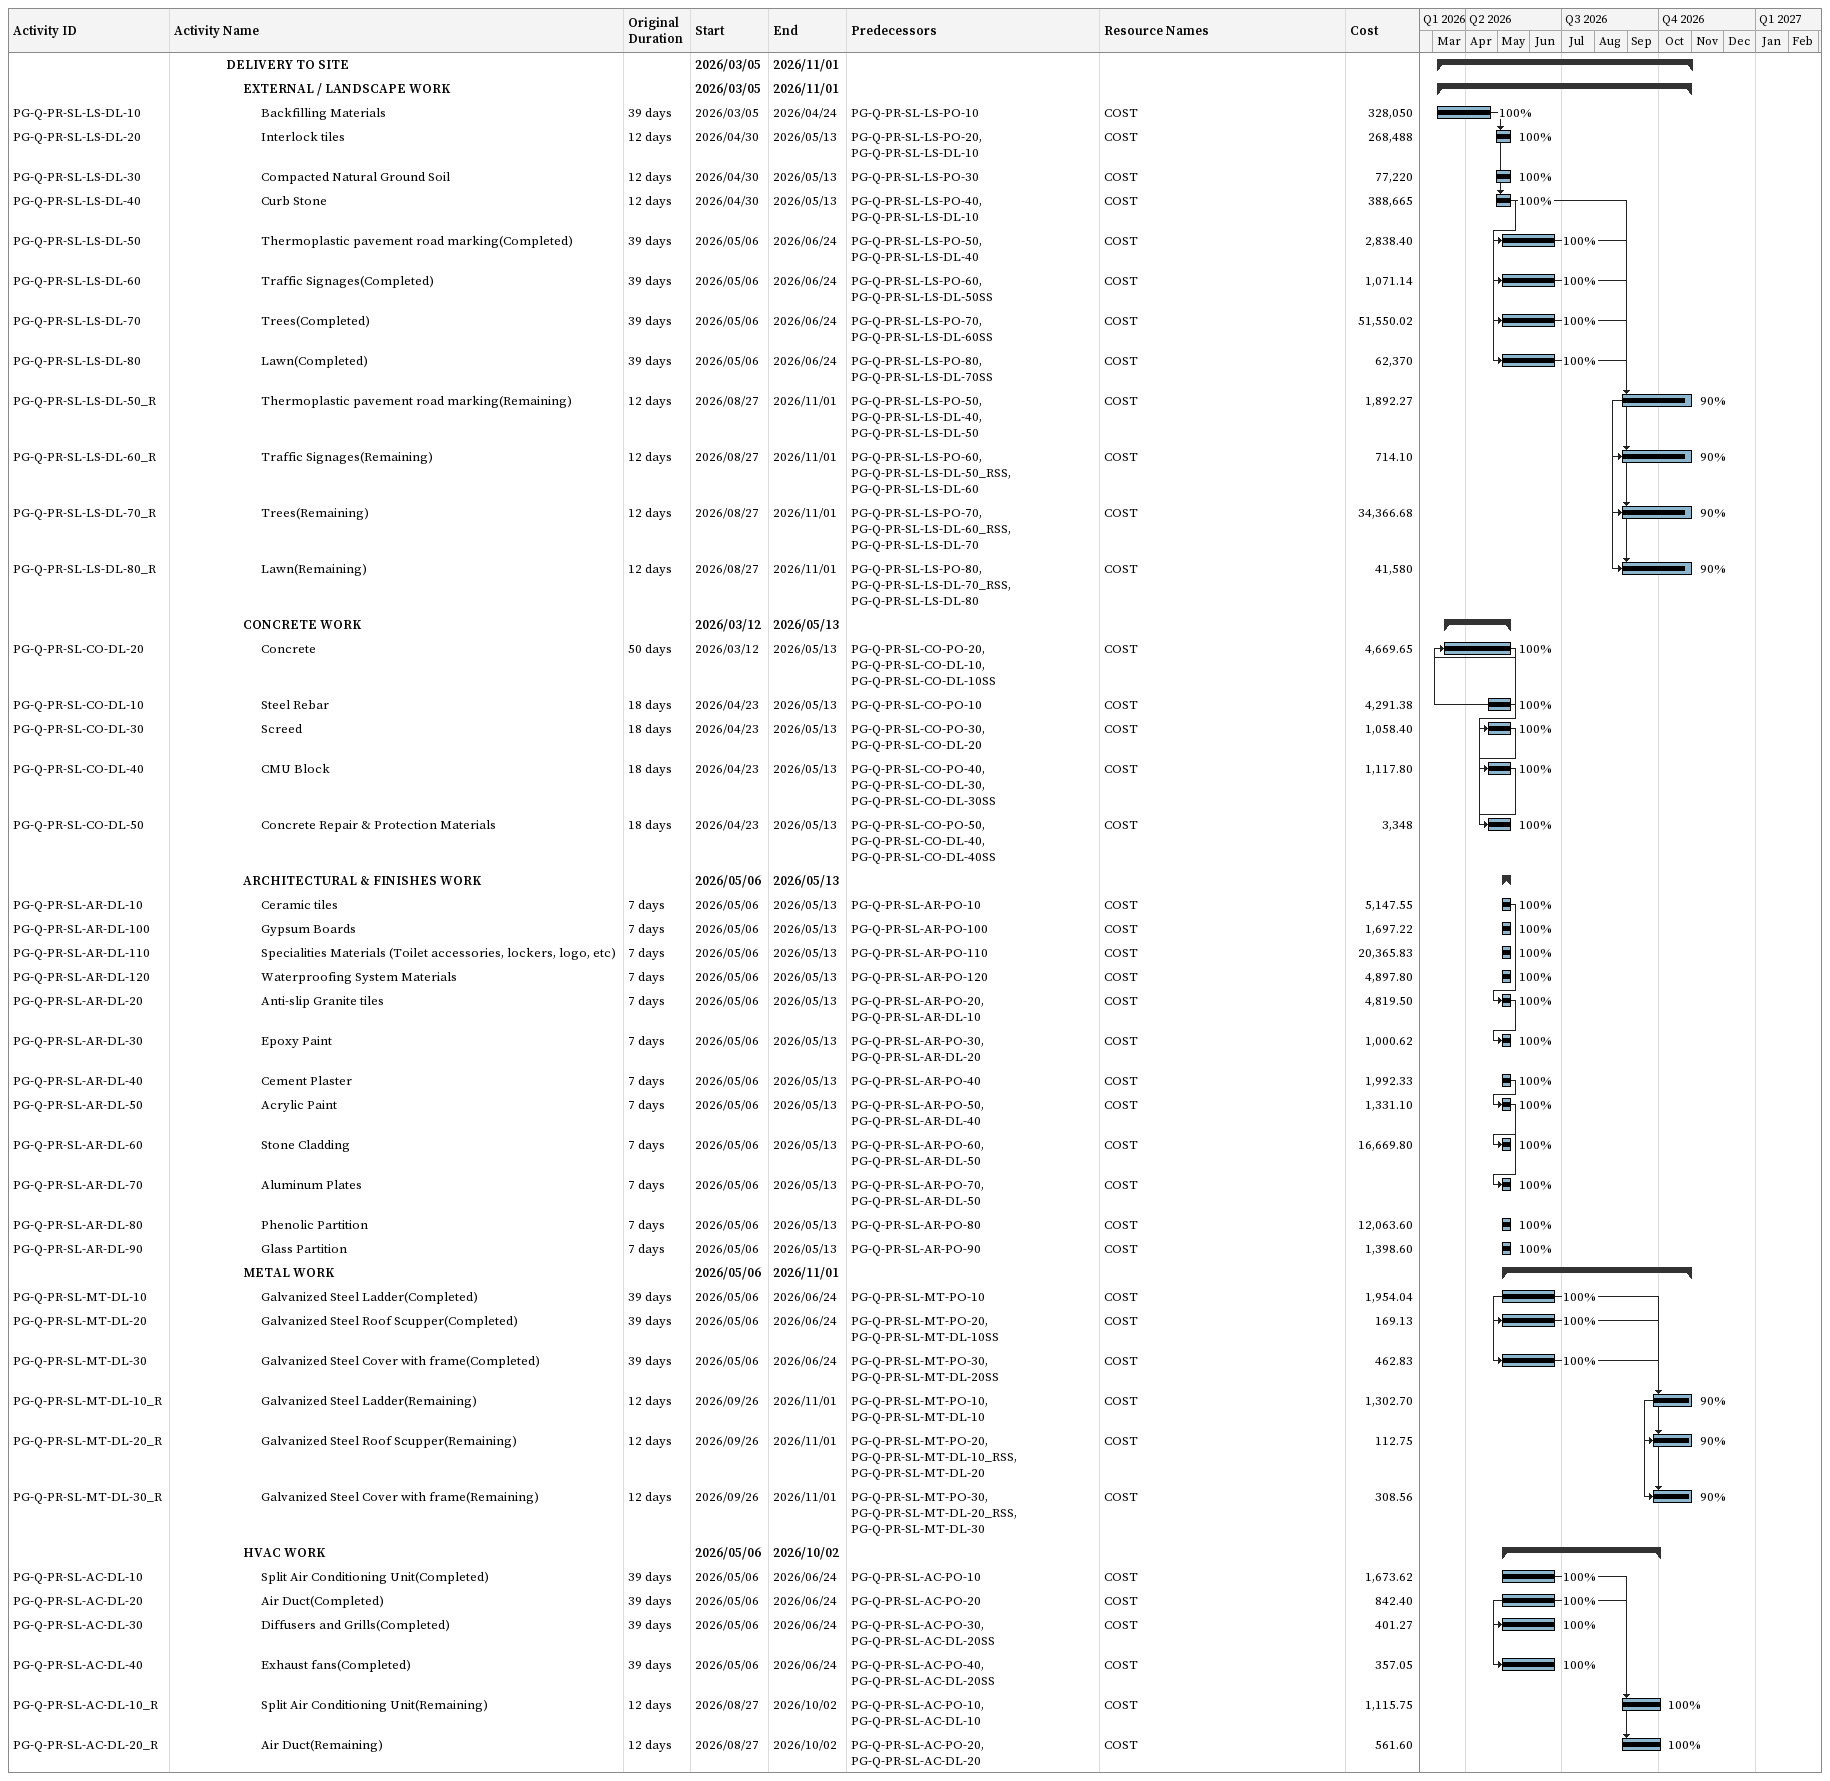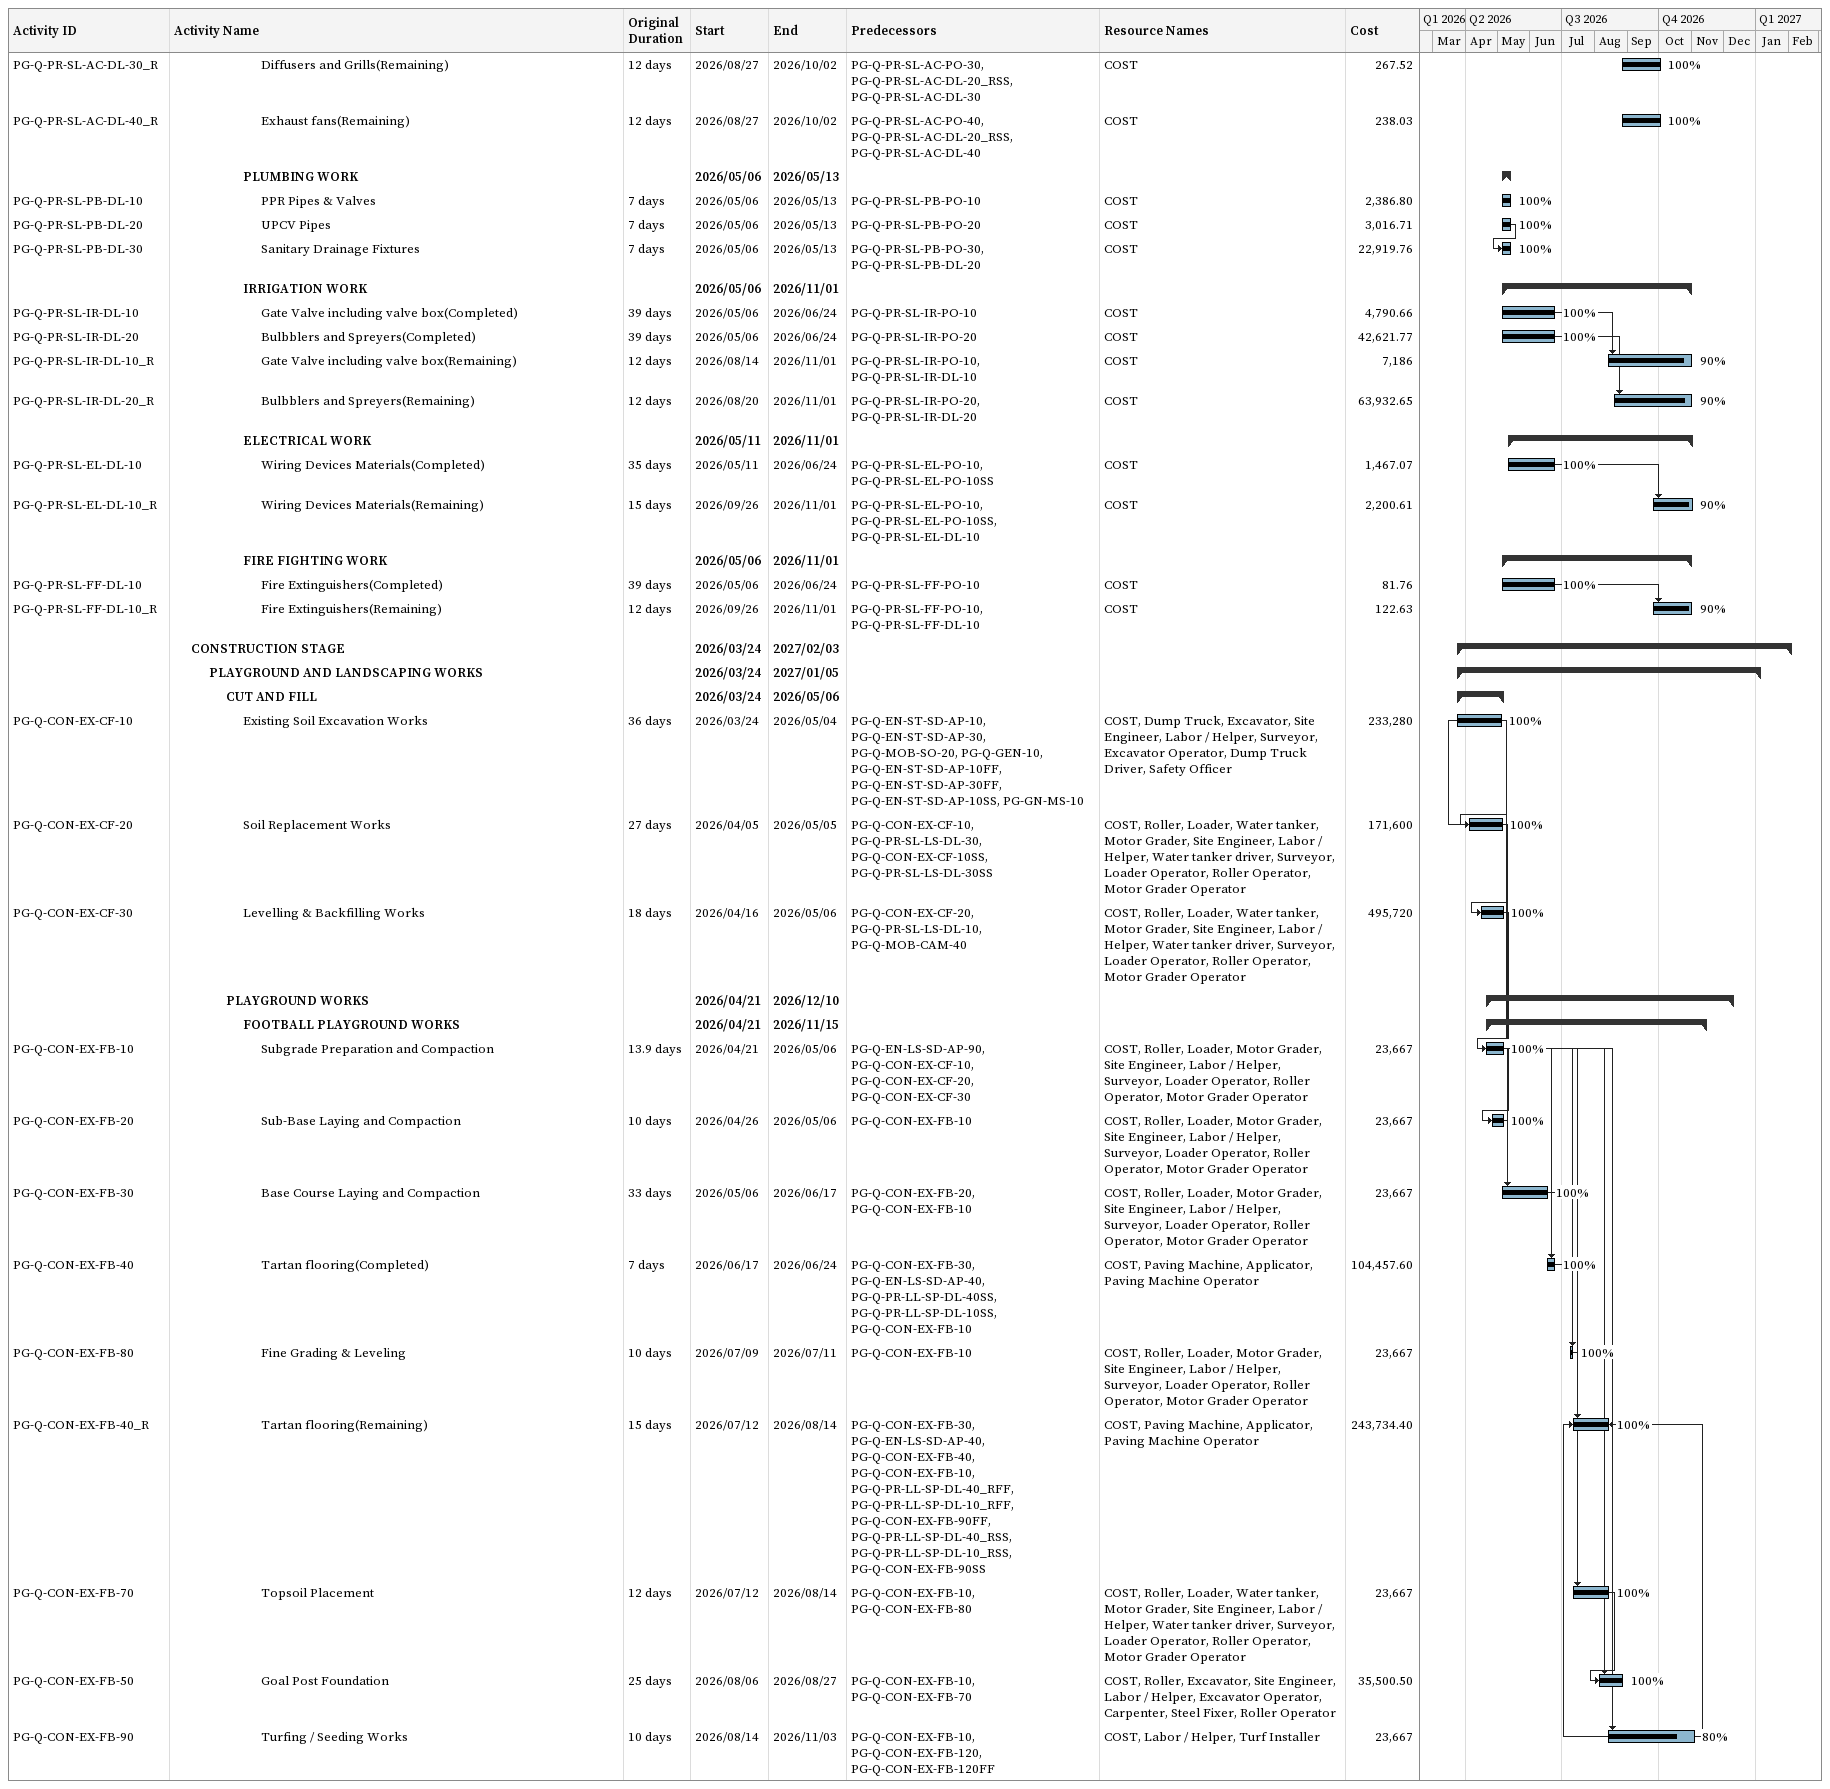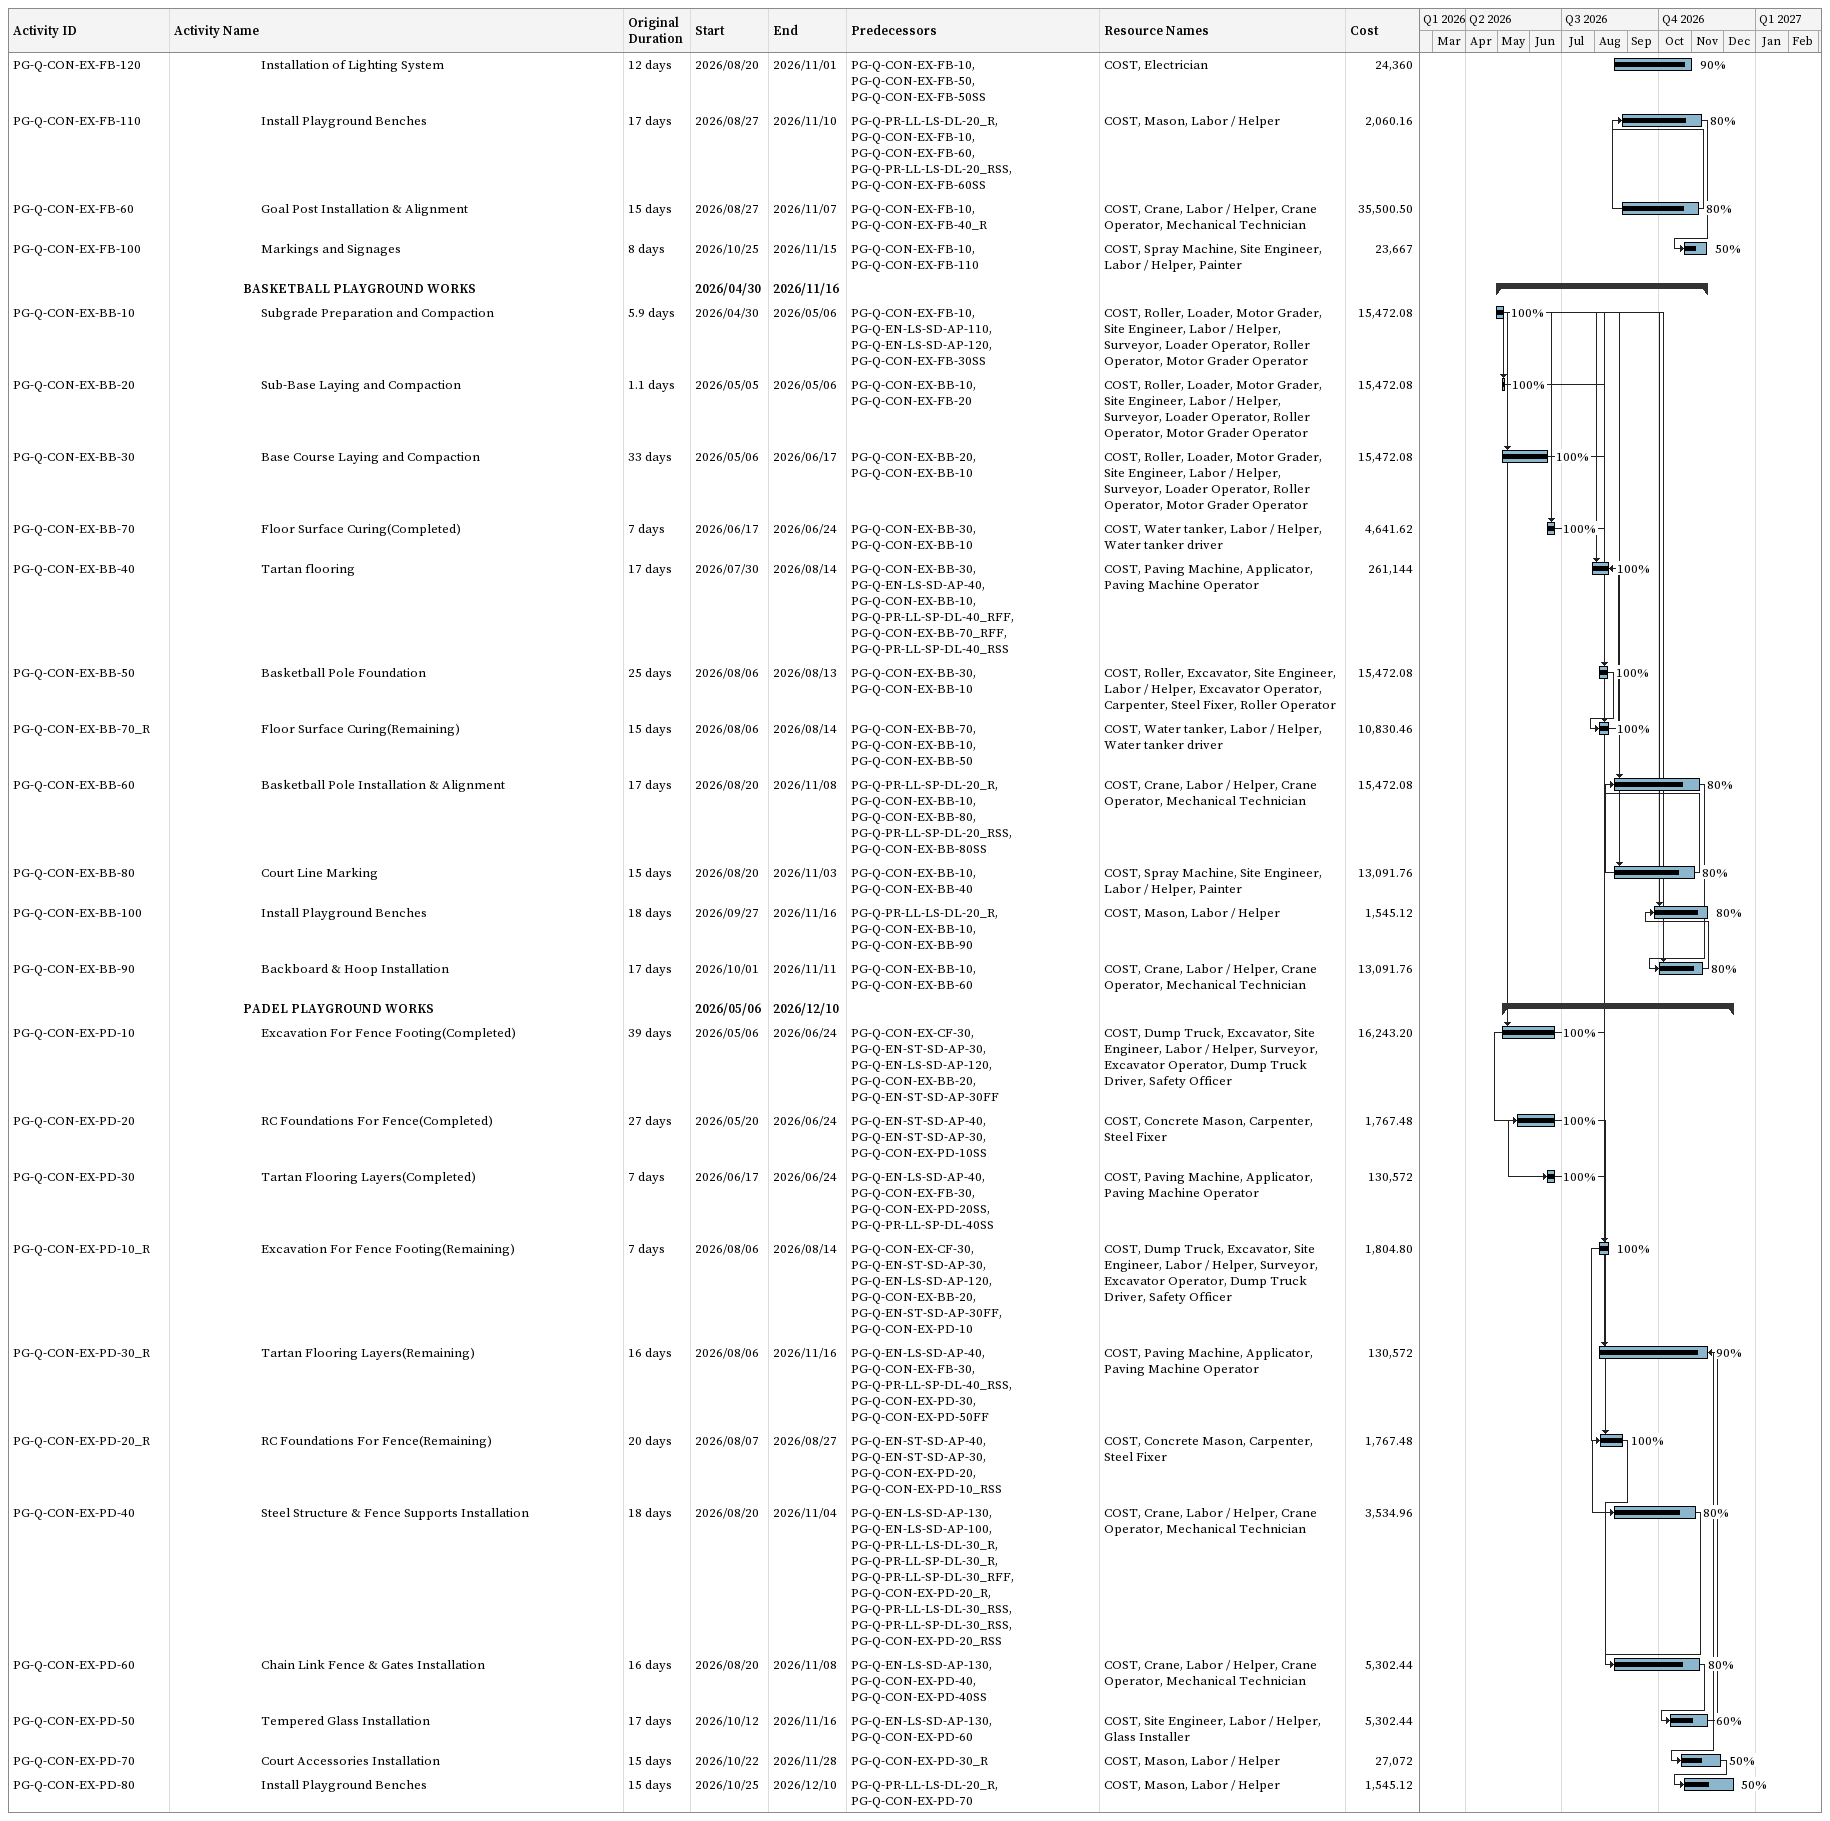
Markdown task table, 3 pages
| ID | Level | Task | Original duration | Start | Finish | Predecessors | Resources | % complete | Cost |
|---|---|---|---|---|---|---|---|---|---|
|  | 4 | **DELIVERY TO SITE** |  | 2026-03-05 | 2026-11-01 |  |  |  |  |
|  | 5 | **EXTERNAL / LANDSCAPE WORK** |  | 2026-03-05 | 2026-11-01 |  |  |  |  |
| PG-Q-PR-SL-LS-DL-10 | 6 | Backfilling Materials | 39d | 2026-03-05 | 2026-04-24 | PG-Q-PR-SL-LS-PO-10 | COST | 100 | 328050 |
| PG-Q-PR-SL-LS-DL-20 | 6 | Interlock tiles | 12d | 2026-04-30 | 2026-05-13 | PG-Q-PR-SL-LS-PO-20, PG-Q-PR-SL-LS-DL-10 | COST | 100 | 268488 |
| PG-Q-PR-SL-LS-DL-30 | 6 | Compacted Natural Ground Soil | 12d | 2026-04-30 | 2026-05-13 | PG-Q-PR-SL-LS-PO-30 | COST | 100 | 77220 |
| PG-Q-PR-SL-LS-DL-40 | 6 | Curb Stone | 12d | 2026-04-30 | 2026-05-13 | PG-Q-PR-SL-LS-PO-40, PG-Q-PR-SL-LS-DL-10 | COST | 100 | 388665 |
| PG-Q-PR-SL-LS-DL-50 | 6 | Thermoplastic pavement road marking(Completed) | 39d | 2026-05-06 | 2026-06-24 | PG-Q-PR-SL-LS-PO-50, PG-Q-PR-SL-LS-DL-40 | COST | 100 | 2838.40 |
| PG-Q-PR-SL-LS-DL-60 | 6 | Traffic Signages(Completed) | 39d | 2026-05-06 | 2026-06-24 | PG-Q-PR-SL-LS-PO-60, PG-Q-PR-SL-LS-DL-50SS | COST | 100 | 1071.14 |
| PG-Q-PR-SL-LS-DL-70 | 6 | Trees(Completed) | 39d | 2026-05-06 | 2026-06-24 | PG-Q-PR-SL-LS-PO-70, PG-Q-PR-SL-LS-DL-60SS | COST | 100 | 51550.02 |
| PG-Q-PR-SL-LS-DL-80 | 6 | Lawn(Completed) | 39d | 2026-05-06 | 2026-06-24 | PG-Q-PR-SL-LS-PO-80, PG-Q-PR-SL-LS-DL-70SS | COST | 100 | 62370 |
| PG-Q-PR-SL-LS-DL-50_R | 6 | Thermoplastic pavement road marking(Remaining) | 12d | 2026-08-27 | 2026-11-01 | PG-Q-PR-SL-LS-PO-50, PG-Q-PR-SL-LS-DL-40, PG-Q-PR-SL-LS-DL-50 | COST | 90 | 1892.27 |
| PG-Q-PR-SL-LS-DL-60_R | 6 | Traffic Signages(Remaining) | 12d | 2026-08-27 | 2026-11-01 | PG-Q-PR-SL-LS-PO-60, PG-Q-PR-SL-LS-DL-50_RSS, PG-Q-PR-SL-LS-DL-60 | COST | 90 | 714.10 |
| PG-Q-PR-SL-LS-DL-70_R | 6 | Trees(Remaining) | 12d | 2026-08-27 | 2026-11-01 | PG-Q-PR-SL-LS-PO-70, PG-Q-PR-SL-LS-DL-60_RSS, PG-Q-PR-SL-LS-DL-70 | COST | 90 | 34366.68 |
| PG-Q-PR-SL-LS-DL-80_R | 6 | Lawn(Remaining) | 12d | 2026-08-27 | 2026-11-01 | PG-Q-PR-SL-LS-PO-80, PG-Q-PR-SL-LS-DL-70_RSS, PG-Q-PR-SL-LS-DL-80 | COST | 90 | 41580 |
|  | 5 | **CONCRETE WORK** |  | 2026-03-12 | 2026-05-13 |  |  |  |  |
| PG-Q-PR-SL-CO-DL-20 | 6 | Concrete | 50d | 2026-03-12 | 2026-05-13 | PG-Q-PR-SL-CO-PO-20, PG-Q-PR-SL-CO-DL-10, PG-Q-PR-SL-CO-DL-10SS | COST | 100 | 4669.65 |
| PG-Q-PR-SL-CO-DL-10 | 6 | Steel Rebar | 18d | 2026-04-23 | 2026-05-13 | PG-Q-PR-SL-CO-PO-10 | COST | 100 | 4291.38 |
| PG-Q-PR-SL-CO-DL-30 | 6 | Screed | 18d | 2026-04-23 | 2026-05-13 | PG-Q-PR-SL-CO-PO-30, PG-Q-PR-SL-CO-DL-20 | COST | 100 | 1058.40 |
| PG-Q-PR-SL-CO-DL-40 | 6 | CMU Block | 18d | 2026-04-23 | 2026-05-13 | PG-Q-PR-SL-CO-PO-40, PG-Q-PR-SL-CO-DL-30, PG-Q-PR-SL-CO-DL-30SS | COST | 100 | 1117.80 |
| PG-Q-PR-SL-CO-DL-50 | 6 | Concrete Repair & Protection Materials | 18d | 2026-04-23 | 2026-05-13 | PG-Q-PR-SL-CO-PO-50, PG-Q-PR-SL-CO-DL-40, PG-Q-PR-SL-CO-DL-40SS | COST | 100 | 3348 |
|  | 5 | **ARCHITECTURAL & FINISHES WORK** |  | 2026-05-06 | 2026-05-13 |  |  |  |  |
| PG-Q-PR-SL-AR-DL-10 | 6 | Ceramic tiles | 7d | 2026-05-06 | 2026-05-13 | PG-Q-PR-SL-AR-PO-10 | COST | 100 | 5147.55 |
| PG-Q-PR-SL-AR-DL-100 | 6 | Gypsum Boards | 7d | 2026-05-06 | 2026-05-13 | PG-Q-PR-SL-AR-PO-100 | COST | 100 | 1697.22 |
| PG-Q-PR-SL-AR-DL-110 | 6 | Specialities Materials (Toilet accessories, lockers, logo, etc) | 7d | 2026-05-06 | 2026-05-13 | PG-Q-PR-SL-AR-PO-110 | COST | 100 | 20365.83 |
| PG-Q-PR-SL-AR-DL-120 | 6 | Waterproofing System Materials | 7d | 2026-05-06 | 2026-05-13 | PG-Q-PR-SL-AR-PO-120 | COST | 100 | 4897.80 |
| PG-Q-PR-SL-AR-DL-20 | 6 | Anti-slip Granite tiles | 7d | 2026-05-06 | 2026-05-13 | PG-Q-PR-SL-AR-PO-20, PG-Q-PR-SL-AR-DL-10 | COST | 100 | 4819.50 |
| PG-Q-PR-SL-AR-DL-30 | 6 | Epoxy Paint | 7d | 2026-05-06 | 2026-05-13 | PG-Q-PR-SL-AR-PO-30, PG-Q-PR-SL-AR-DL-20 | COST | 100 | 1000.62 |
| PG-Q-PR-SL-AR-DL-40 | 6 | Cement Plaster | 7d | 2026-05-06 | 2026-05-13 | PG-Q-PR-SL-AR-PO-40 | COST | 100 | 1992.33 |
| PG-Q-PR-SL-AR-DL-50 | 6 | Acrylic Paint | 7d | 2026-05-06 | 2026-05-13 | PG-Q-PR-SL-AR-PO-50, PG-Q-PR-SL-AR-DL-40 | COST | 100 | 1331.10 |
| PG-Q-PR-SL-AR-DL-60 | 6 | Stone Cladding | 7d | 2026-05-06 | 2026-05-13 | PG-Q-PR-SL-AR-PO-60, PG-Q-PR-SL-AR-DL-50 | COST | 100 | 16669.80 |
| PG-Q-PR-SL-AR-DL-70 | 6 | Aluminum Plates | 7d | 2026-05-06 | 2026-05-13 | PG-Q-PR-SL-AR-PO-70, PG-Q-PR-SL-AR-DL-50 | COST | 100 |  |
| PG-Q-PR-SL-AR-DL-80 | 6 | Phenolic Partition | 7d | 2026-05-06 | 2026-05-13 | PG-Q-PR-SL-AR-PO-80 | COST | 100 | 12063.60 |
| PG-Q-PR-SL-AR-DL-90 | 6 | Glass Partition | 7d | 2026-05-06 | 2026-05-13 | PG-Q-PR-SL-AR-PO-90 | COST | 100 | 1398.60 |
|  | 5 | **METAL WORK** |  | 2026-05-06 | 2026-11-01 |  |  |  |  |
| PG-Q-PR-SL-MT-DL-10 | 6 | Galvanized Steel Ladder(Completed) | 39d | 2026-05-06 | 2026-06-24 | PG-Q-PR-SL-MT-PO-10 | COST | 100 | 1954.04 |
| PG-Q-PR-SL-MT-DL-20 | 6 | Galvanized Steel Roof Scupper(Completed) | 39d | 2026-05-06 | 2026-06-24 | PG-Q-PR-SL-MT-PO-20, PG-Q-PR-SL-MT-DL-10SS | COST | 100 | 169.13 |
| PG-Q-PR-SL-MT-DL-30 | 6 | Galvanized Steel Cover with frame(Completed) | 39d | 2026-05-06 | 2026-06-24 | PG-Q-PR-SL-MT-PO-30, PG-Q-PR-SL-MT-DL-20SS | COST | 100 | 462.83 |
| PG-Q-PR-SL-MT-DL-10_R | 6 | Galvanized Steel Ladder(Remaining) | 12d | 2026-09-26 | 2026-11-01 | PG-Q-PR-SL-MT-PO-10, PG-Q-PR-SL-MT-DL-10 | COST | 90 | 1302.70 |
| PG-Q-PR-SL-MT-DL-20_R | 6 | Galvanized Steel Roof Scupper(Remaining) | 12d | 2026-09-26 | 2026-11-01 | PG-Q-PR-SL-MT-PO-20, PG-Q-PR-SL-MT-DL-10_RSS, PG-Q-PR-SL-MT-DL-20 | COST | 90 | 112.75 |
| PG-Q-PR-SL-MT-DL-30_R | 6 | Galvanized Steel Cover with frame(Remaining) | 12d | 2026-09-26 | 2026-11-01 | PG-Q-PR-SL-MT-PO-30, PG-Q-PR-SL-MT-DL-20_RSS, PG-Q-PR-SL-MT-DL-30 | COST | 90 | 308.56 |
|  | 5 | **HVAC WORK** |  | 2026-05-06 | 2026-10-02 |  |  |  |  |
| PG-Q-PR-SL-AC-DL-10 | 6 | Split Air Conditioning Unit(Completed) | 39d | 2026-05-06 | 2026-06-24 | PG-Q-PR-SL-AC-PO-10 | COST | 100 | 1673.62 |
| PG-Q-PR-SL-AC-DL-20 | 6 | Air Duct(Completed) | 39d | 2026-05-06 | 2026-06-24 | PG-Q-PR-SL-AC-PO-20 | COST | 100 | 842.40 |
| PG-Q-PR-SL-AC-DL-30 | 6 | Diffusers and Grills(Completed) | 39d | 2026-05-06 | 2026-06-24 | PG-Q-PR-SL-AC-PO-30, PG-Q-PR-SL-AC-DL-20SS | COST | 100 | 401.27 |
| PG-Q-PR-SL-AC-DL-40 | 6 | Exhaust fans(Completed) | 39d | 2026-05-06 | 2026-06-24 | PG-Q-PR-SL-AC-PO-40, PG-Q-PR-SL-AC-DL-20SS | COST | 100 | 357.05 |
| PG-Q-PR-SL-AC-DL-10_R | 6 | Split Air Conditioning Unit(Remaining) | 12d | 2026-08-27 | 2026-10-02 | PG-Q-PR-SL-AC-PO-10, PG-Q-PR-SL-AC-DL-10 | COST | 100 | 1115.75 |
| PG-Q-PR-SL-AC-DL-20_R | 6 | Air Duct(Remaining) | 12d | 2026-08-27 | 2026-10-02 | PG-Q-PR-SL-AC-PO-20, PG-Q-PR-SL-AC-DL-20 | COST | 100 | 561.60 |
| PG-Q-PR-SL-AC-DL-30_R | 6 | Diffusers and Grills(Remaining) | 12d | 2026-08-27 | 2026-10-02 | PG-Q-PR-SL-AC-PO-30, PG-Q-PR-SL-AC-DL-20_RSS, PG-Q-PR-SL-AC-DL-30 | COST | 100 | 267.52 |
| PG-Q-PR-SL-AC-DL-40_R | 6 | Exhaust fans(Remaining) | 12d | 2026-08-27 | 2026-10-02 | PG-Q-PR-SL-AC-PO-40, PG-Q-PR-SL-AC-DL-20_RSS, PG-Q-PR-SL-AC-DL-40 | COST | 100 | 238.03 |
|  | 5 | **PLUMBING WORK** |  | 2026-05-06 | 2026-05-13 |  |  |  |  |
| PG-Q-PR-SL-PB-DL-10 | 6 | PPR Pipes & Valves | 7d | 2026-05-06 | 2026-05-13 | PG-Q-PR-SL-PB-PO-10 | COST | 100 | 2386.80 |
| PG-Q-PR-SL-PB-DL-20 | 6 | UPCV Pipes | 7d | 2026-05-06 | 2026-05-13 | PG-Q-PR-SL-PB-PO-20 | COST | 100 | 3016.71 |
| PG-Q-PR-SL-PB-DL-30 | 6 | Sanitary Drainage Fixtures | 7d | 2026-05-06 | 2026-05-13 | PG-Q-PR-SL-PB-PO-30, PG-Q-PR-SL-PB-DL-20 | COST | 100 | 22919.76 |
|  | 5 | **IRRIGATION WORK** |  | 2026-05-06 | 2026-11-01 |  |  |  |  |
| PG-Q-PR-SL-IR-DL-10 | 6 | Gate Valve including valve box(Completed) | 39d | 2026-05-06 | 2026-06-24 | PG-Q-PR-SL-IR-PO-10 | COST | 100 | 4790.66 |
| PG-Q-PR-SL-IR-DL-20 | 6 | Bulbblers and Spreyers(Completed) | 39d | 2026-05-06 | 2026-06-24 | PG-Q-PR-SL-IR-PO-20 | COST | 100 | 42621.77 |
| PG-Q-PR-SL-IR-DL-10_R | 6 | Gate Valve including valve box(Remaining) | 12d | 2026-08-14 | 2026-11-01 | PG-Q-PR-SL-IR-PO-10, PG-Q-PR-SL-IR-DL-10 | COST | 90 | 7186 |
| PG-Q-PR-SL-IR-DL-20_R | 6 | Bulbblers and Spreyers(Remaining) | 12d | 2026-08-20 | 2026-11-01 | PG-Q-PR-SL-IR-PO-20, PG-Q-PR-SL-IR-DL-20 | COST | 90 | 63932.65 |
|  | 5 | **ELECTRICAL WORK** |  | 2026-05-11 | 2026-11-01 |  |  |  |  |
| PG-Q-PR-SL-EL-DL-10 | 6 | Wiring Devices Materials(Completed) | 35d | 2026-05-11 | 2026-06-24 | PG-Q-PR-SL-EL-PO-10, PG-Q-PR-SL-EL-PO-10SS | COST | 100 | 1467.07 |
| PG-Q-PR-SL-EL-DL-10_R | 6 | Wiring Devices Materials(Remaining) | 15d | 2026-09-26 | 2026-11-01 | PG-Q-PR-SL-EL-PO-10, PG-Q-PR-SL-EL-PO-10SS, PG-Q-PR-SL-EL-DL-10 | COST | 90 | 2200.61 |
|  | 5 | **FIRE FIGHTING WORK** |  | 2026-05-06 | 2026-11-01 |  |  |  |  |
| PG-Q-PR-SL-FF-DL-10 | 6 | Fire Extinguishers(Completed) | 39d | 2026-05-06 | 2026-06-24 | PG-Q-PR-SL-FF-PO-10 | COST | 100 | 81.76 |
| PG-Q-PR-SL-FF-DL-10_R | 6 | Fire Extinguishers(Remaining) | 12d | 2026-09-26 | 2026-11-01 | PG-Q-PR-SL-FF-PO-10, PG-Q-PR-SL-FF-DL-10 | COST | 90 | 122.63 |
|  | 2 | **CONSTRUCTION STAGE** |  | 2026-03-24 | 2027-02-03 |  |  |  |  |
|  | 3 | **PLAYGROUND AND LANDSCAPING WORKS** |  | 2026-03-24 | 2027-01-05 |  |  |  |  |
|  | 4 | **CUT AND FILL** |  | 2026-03-24 | 2026-05-06 |  |  |  |  |
| PG-Q-CON-EX-CF-10 | 5 | Existing Soil Excavation Works | 36d | 2026-03-24 | 2026-05-04 | PG-Q-EN-ST-SD-AP-10, PG-Q-EN-ST-SD-AP-30, PG-Q-MOB-SO-20, PG-Q-GEN-10, PG-Q-EN-ST-SD-AP-10FF, PG-Q-EN-ST-SD-AP-30FF, PG-Q-EN-ST-SD-AP-10SS, PG-GN-MS-10 | COST, Dump Truck, Excavator, Site Engineer, Labor / Helper, Surveyor, Excavator Operator, Dump Truck Driver, Safety Officer | 100 | 233280 |
| PG-Q-CON-EX-CF-20 | 5 | Soil Replacement Works | 27d | 2026-04-05 | 2026-05-05 | PG-Q-CON-EX-CF-10, PG-Q-PR-SL-LS-DL-30, PG-Q-CON-EX-CF-10SS, PG-Q-PR-SL-LS-DL-30SS | COST, Roller, Loader, Water tanker, Motor Grader, Site Engineer, Labor / Helper, Water tanker driver, Surveyor, Loader Operator, Roller Operator, Motor Grader Operator | 100 | 171600 |
| PG-Q-CON-EX-CF-30 | 5 | Levelling & Backfilling Works | 18d | 2026-04-16 | 2026-05-06 | PG-Q-CON-EX-CF-20, PG-Q-PR-SL-LS-DL-10, PG-Q-MOB-CAM-40 | COST, Roller, Loader, Water tanker, Motor Grader, Site Engineer, Labor / Helper, Water tanker driver, Surveyor, Loader Operator, Roller Operator, Motor Grader Operator | 100 | 495720 |
|  | 4 | **PLAYGROUND WORKS** |  | 2026-04-21 | 2026-12-10 |  |  |  |  |
|  | 5 | **FOOTBALL PLAYGROUND WORKS** |  | 2026-04-21 | 2026-11-15 |  |  |  |  |
| PG-Q-CON-EX-FB-10 | 6 | Subgrade Preparation and Compaction | 13.9d | 2026-04-21 | 2026-05-06 | PG-Q-EN-LS-SD-AP-90, PG-Q-CON-EX-CF-10, PG-Q-CON-EX-CF-20, PG-Q-CON-EX-CF-30 | COST, Roller, Loader, Motor Grader, Site Engineer, Labor / Helper, Surveyor, Loader Operator, Roller Operator, Motor Grader Operator | 100 | 23667 |
| PG-Q-CON-EX-FB-20 | 6 | Sub-Base Laying and Compaction | 10d | 2026-04-26 | 2026-05-06 | PG-Q-CON-EX-FB-10 | COST, Roller, Loader, Motor Grader, Site Engineer, Labor / Helper, Surveyor, Loader Operator, Roller Operator, Motor Grader Operator | 100 | 23667 |
| PG-Q-CON-EX-FB-30 | 6 | Base Course Laying and Compaction | 33d | 2026-05-06 | 2026-06-17 | PG-Q-CON-EX-FB-20, PG-Q-CON-EX-FB-10 | COST, Roller, Loader, Motor Grader, Site Engineer, Labor / Helper, Surveyor, Loader Operator, Roller Operator, Motor Grader Operator | 100 | 23667 |
| PG-Q-CON-EX-FB-40 | 6 | Tartan flooring(Completed) | 7d | 2026-06-17 | 2026-06-24 | PG-Q-CON-EX-FB-30, PG-Q-EN-LS-SD-AP-40, PG-Q-PR-LL-SP-DL-40SS, PG-Q-PR-LL-SP-DL-10SS, PG-Q-CON-EX-FB-10 | COST, Paving Machine, Applicator, Paving Machine Operator | 100 | 104457.60 |
| PG-Q-CON-EX-FB-80 | 6 | Fine Grading & Leveling | 10d | 2026-07-09 | 2026-07-11 | PG-Q-CON-EX-FB-10 | COST, Roller, Loader, Motor Grader, Site Engineer, Labor / Helper, Surveyor, Loader Operator, Roller Operator, Motor Grader Operator | 100 | 23667 |
| PG-Q-CON-EX-FB-40_R | 6 | Tartan flooring(Remaining) | 15d | 2026-07-12 | 2026-08-14 | PG-Q-CON-EX-FB-30, PG-Q-EN-LS-SD-AP-40, PG-Q-CON-EX-FB-40, PG-Q-CON-EX-FB-10, PG-Q-PR-LL-SP-DL-40_RFF, PG-Q-PR-LL-SP-DL-10_RFF, PG-Q-CON-EX-FB-90FF, PG-Q-PR-LL-SP-DL-40_RSS, PG-Q-PR-LL-SP-DL-10_RSS, PG-Q-CON-EX-FB-90SS | COST, Paving Machine, Applicator, Paving Machine Operator | 100 | 243734.40 |
| PG-Q-CON-EX-FB-70 | 6 | Topsoil Placement | 12d | 2026-07-12 | 2026-08-14 | PG-Q-CON-EX-FB-10, PG-Q-CON-EX-FB-80 | COST, Roller, Loader, Water tanker, Motor Grader, Site Engineer, Labor / Helper, Water tanker driver, Surveyor, Loader Operator, Roller Operator, Motor Grader Operator | 100 | 23667 |
| PG-Q-CON-EX-FB-50 | 6 | Goal Post Foundation | 25d | 2026-08-06 | 2026-08-27 | PG-Q-CON-EX-FB-10, PG-Q-CON-EX-FB-70 | COST, Roller, Excavator, Site Engineer, Labor / Helper, Excavator Operator, Carpenter, Steel Fixer, Roller Operator | 100 | 35500.50 |
| PG-Q-CON-EX-FB-90 | 6 | Turfing / Seeding Works | 10d | 2026-08-14 | 2026-11-03 | PG-Q-CON-EX-FB-10, PG-Q-CON-EX-FB-120, PG-Q-CON-EX-FB-120FF | COST, Labor / Helper, Turf Installer | 80 | 23667 |
| PG-Q-CON-EX-FB-120 | 6 | Installation of Lighting System | 12d | 2026-08-20 | 2026-11-01 | PG-Q-CON-EX-FB-10, PG-Q-CON-EX-FB-50, PG-Q-CON-EX-FB-50SS | COST, Electrician | 90 | 24360 |
| PG-Q-CON-EX-FB-110 | 6 | Install Playground Benches | 17d | 2026-08-27 | 2026-11-10 | PG-Q-PR-LL-LS-DL-20_R, PG-Q-CON-EX-FB-10, PG-Q-CON-EX-FB-60, PG-Q-PR-LL-LS-DL-20_RSS, PG-Q-CON-EX-FB-60SS | COST, Mason, Labor / Helper | 80 | 2060.16 |
| PG-Q-CON-EX-FB-60 | 6 | Goal Post Installation & Alignment | 15d | 2026-08-27 | 2026-11-07 | PG-Q-CON-EX-FB-10, PG-Q-CON-EX-FB-40_R | COST, Crane, Labor / Helper, Crane Operator, Mechanical Technician | 80 | 35500.50 |
| PG-Q-CON-EX-FB-100 | 6 | Markings and Signages | 8d | 2026-10-25 | 2026-11-15 | PG-Q-CON-EX-FB-10, PG-Q-CON-EX-FB-110 | COST, Spray Machine, Site Engineer, Labor / Helper, Painter | 50 | 23667 |
|  | 5 | **BASKETBALL PLAYGROUND WORKS** |  | 2026-04-30 | 2026-11-16 |  |  |  |  |
| PG-Q-CON-EX-BB-10 | 6 | Subgrade Preparation and Compaction | 5.9d | 2026-04-30 | 2026-05-06 | PG-Q-CON-EX-FB-10, PG-Q-EN-LS-SD-AP-110, PG-Q-EN-LS-SD-AP-120, PG-Q-CON-EX-FB-30SS | COST, Roller, Loader, Motor Grader, Site Engineer, Labor / Helper, Surveyor, Loader Operator, Roller Operator, Motor Grader Operator | 100 | 15472.08 |
| PG-Q-CON-EX-BB-20 | 6 | Sub-Base Laying and Compaction | 1.1d | 2026-05-05 | 2026-05-06 | PG-Q-CON-EX-BB-10, PG-Q-CON-EX-FB-20 | COST, Roller, Loader, Motor Grader, Site Engineer, Labor / Helper, Surveyor, Loader Operator, Roller Operator, Motor Grader Operator | 100 | 15472.08 |
| PG-Q-CON-EX-BB-30 | 6 | Base Course Laying and Compaction | 33d | 2026-05-06 | 2026-06-17 | PG-Q-CON-EX-BB-20, PG-Q-CON-EX-BB-10 | COST, Roller, Loader, Motor Grader, Site Engineer, Labor / Helper, Surveyor, Loader Operator, Roller Operator, Motor Grader Operator | 100 | 15472.08 |
| PG-Q-CON-EX-BB-70 | 6 | Floor Surface Curing(Completed) | 7d | 2026-06-17 | 2026-06-24 | PG-Q-CON-EX-BB-30, PG-Q-CON-EX-BB-10 | COST, Water tanker, Labor / Helper, Water tanker driver | 100 | 4641.62 |
| PG-Q-CON-EX-BB-40 | 6 | Tartan flooring | 17d | 2026-07-30 | 2026-08-14 | PG-Q-CON-EX-BB-30, PG-Q-EN-LS-SD-AP-40, PG-Q-CON-EX-BB-10, PG-Q-PR-LL-SP-DL-40_RFF, PG-Q-CON-EX-BB-70_RFF, PG-Q-PR-LL-SP-DL-40_RSS | COST, Paving Machine, Applicator, Paving Machine Operator | 100 | 261144 |
| PG-Q-CON-EX-BB-50 | 6 | Basketball Pole Foundation | 25d | 2026-08-06 | 2026-08-13 | PG-Q-CON-EX-BB-30, PG-Q-CON-EX-BB-10 | COST, Roller, Excavator, Site Engineer, Labor / Helper, Excavator Operator, Carpenter, Steel Fixer, Roller Operator | 100 | 15472.08 |
| PG-Q-CON-EX-BB-70_R | 6 | Floor Surface Curing(Remaining) | 15d | 2026-08-06 | 2026-08-14 | PG-Q-CON-EX-BB-70, PG-Q-CON-EX-BB-10, PG-Q-CON-EX-BB-50 | COST, Water tanker, Labor / Helper, Water tanker driver | 100 | 10830.46 |
| PG-Q-CON-EX-BB-60 | 6 | Basketball Pole Installation & Alignment | 17d | 2026-08-20 | 2026-11-08 | PG-Q-PR-LL-SP-DL-20_R, PG-Q-CON-EX-BB-10, PG-Q-CON-EX-BB-80, PG-Q-PR-LL-SP-DL-20_RSS, PG-Q-CON-EX-BB-80SS | COST, Crane, Labor / Helper, Crane Operator, Mechanical Technician | 80 | 15472.08 |
| PG-Q-CON-EX-BB-80 | 6 | Court Line Marking | 15d | 2026-08-20 | 2026-11-03 | PG-Q-CON-EX-BB-10, PG-Q-CON-EX-BB-40 | COST, Spray Machine, Site Engineer, Labor / Helper, Painter | 80 | 13091.76 |
| PG-Q-CON-EX-BB-100 | 6 | Install Playground Benches | 18d | 2026-09-27 | 2026-11-16 | PG-Q-PR-LL-LS-DL-20_R, PG-Q-CON-EX-BB-10, PG-Q-CON-EX-BB-90 | COST, Mason, Labor / Helper | 80 | 1545.12 |
| PG-Q-CON-EX-BB-90 | 6 | Backboard & Hoop Installation | 17d | 2026-10-01 | 2026-11-11 | PG-Q-CON-EX-BB-10, PG-Q-CON-EX-BB-60 | COST, Crane, Labor / Helper, Crane Operator, Mechanical Technician | 80 | 13091.76 |
|  | 5 | **PADEL PLAYGROUND WORKS** |  | 2026-05-06 | 2026-12-10 |  |  |  |  |
| PG-Q-CON-EX-PD-10 | 6 | Excavation For Fence Footing(Completed) | 39d | 2026-05-06 | 2026-06-24 | PG-Q-CON-EX-CF-30, PG-Q-EN-ST-SD-AP-30, PG-Q-EN-LS-SD-AP-120, PG-Q-CON-EX-BB-20, PG-Q-EN-ST-SD-AP-30FF | COST, Dump Truck, Excavator, Site Engineer, Labor / Helper, Surveyor, Excavator Operator, Dump Truck Driver, Safety Officer | 100 | 16243.20 |
| PG-Q-CON-EX-PD-20 | 6 | RC Foundations For Fence(Completed) | 27d | 2026-05-20 | 2026-06-24 | PG-Q-EN-ST-SD-AP-40, PG-Q-EN-ST-SD-AP-30, PG-Q-CON-EX-PD-10SS | COST, Concrete Mason, Carpenter, Steel Fixer | 100 | 1767.48 |
| PG-Q-CON-EX-PD-30 | 6 | Tartan Flooring Layers(Completed) | 7d | 2026-06-17 | 2026-06-24 | PG-Q-EN-LS-SD-AP-40, PG-Q-CON-EX-FB-30, PG-Q-CON-EX-PD-20SS, PG-Q-PR-LL-SP-DL-40SS | COST, Paving Machine, Applicator, Paving Machine Operator | 100 | 130572 |
| PG-Q-CON-EX-PD-10_R | 6 | Excavation For Fence Footing(Remaining) | 7d | 2026-08-06 | 2026-08-14 | PG-Q-CON-EX-CF-30, PG-Q-EN-ST-SD-AP-30, PG-Q-EN-LS-SD-AP-120, PG-Q-CON-EX-BB-20, PG-Q-EN-ST-SD-AP-30FF, PG-Q-CON-EX-PD-10 | COST, Dump Truck, Excavator, Site Engineer, Labor / Helper, Surveyor, Excavator Operator, Dump Truck Driver, Safety Officer | 100 | 1804.80 |
| PG-Q-CON-EX-PD-30_R | 6 | Tartan Flooring Layers(Remaining) | 16d | 2026-08-06 | 2026-11-16 | PG-Q-EN-LS-SD-AP-40, PG-Q-CON-EX-FB-30, PG-Q-PR-LL-SP-DL-40_RSS, PG-Q-CON-EX-PD-30, PG-Q-CON-EX-PD-50FF | COST, Paving Machine, Applicator, Paving Machine Operator | 90 | 130572 |
| PG-Q-CON-EX-PD-20_R | 6 | RC Foundations For Fence(Remaining) | 20d | 2026-08-07 | 2026-08-27 | PG-Q-EN-ST-SD-AP-40, PG-Q-EN-ST-SD-AP-30, PG-Q-CON-EX-PD-20, PG-Q-CON-EX-PD-10_RSS | COST, Concrete Mason, Carpenter, Steel Fixer | 100 | 1767.48 |
| PG-Q-CON-EX-PD-40 | 6 | Steel Structure & Fence Supports Installation | 18d | 2026-08-20 | 2026-11-04 | PG-Q-EN-LS-SD-AP-130, PG-Q-EN-LS-SD-AP-100, PG-Q-PR-LL-LS-DL-30_R, PG-Q-PR-LL-SP-DL-30_R, PG-Q-PR-LL-SP-DL-30_RFF, PG-Q-CON-EX-PD-20_R, PG-Q-PR-LL-LS-DL-30_RSS, PG-Q-PR-LL-SP-DL-30_RSS, PG-Q-CON-EX-PD-20_RSS | COST, Crane, Labor / Helper, Crane Operator, Mechanical Technician | 80 | 3534.96 |
| PG-Q-CON-EX-PD-60 | 6 | Chain Link Fence & Gates Installation | 16d | 2026-08-20 | 2026-11-08 | PG-Q-EN-LS-SD-AP-130, PG-Q-CON-EX-PD-40, PG-Q-CON-EX-PD-40SS | COST, Crane, Labor / Helper, Crane Operator, Mechanical Technician | 80 | 5302.44 |
| PG-Q-CON-EX-PD-50 | 6 | Tempered Glass Installation | 17d | 2026-10-12 | 2026-11-16 | PG-Q-EN-LS-SD-AP-130, PG-Q-CON-EX-PD-60 | COST, Site Engineer, Labor / Helper, Glass Installer | 60 | 5302.44 |
| PG-Q-CON-EX-PD-70 | 6 | Court Accessories Installation | 15d | 2026-10-22 | 2026-11-28 | PG-Q-CON-EX-PD-30_R | COST, Mason, Labor / Helper | 50 | 27072 |
| PG-Q-CON-EX-PD-80 | 6 | Install Playground Benches | 15d | 2026-10-25 | 2026-12-10 | PG-Q-PR-LL-LS-DL-20_R, PG-Q-CON-EX-PD-70 | COST, Mason, Labor / Helper | 50 | 1545.12 |
